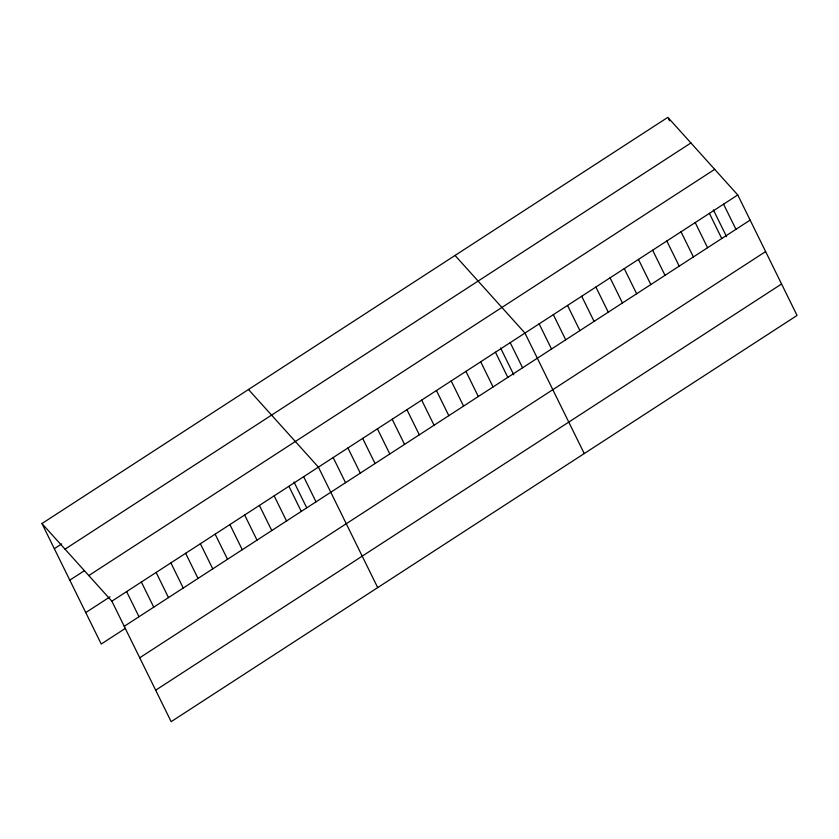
<?xml version="1.0" encoding="UTF-8"?>
<svg xmlns="http://www.w3.org/2000/svg" width="839" height="839" viewBox="0 0 839 839"><rect width="100%" height="100%" fill="white"/><g stroke="black" fill="none" stroke-linecap="round" stroke-linejoin="round"><path stroke-width="1.26" d="M41.95 523.546L667.844 117.345L737.764 194.963L797.05 315.454L171.156 721.655L111.87 601.175L41.95 523.546L101.236 644.037L125.472 628.306M54.325 548.696L61.698 543.903M65.023 549.167L690.917 142.955M69.805 580.158L84.561 570.583M88.798 575.554L714.692 169.352M85.756 612.575L109.993 596.844M111.87 601.175L737.764 194.963M124.235 626.314L750.139 220.112M139.725 657.776L765.619 251.574M155.676 690.193L781.57 283.991M455.042 255.455L524.962 333.073L584.248 453.563M248.491 389.506L318.411 467.124L377.697 587.604M723.575 204.171L735.95 229.32M668.41 118.488L669.532 120.774M713.37 209.865L726.564 236.661M709.395 213.379L721.76 238.528M695.206 222.587L707.571 247.725M681.016 231.795L693.392 256.933M666.827 241.003L679.202 266.141M652.637 250.211L665.012 275.349M638.458 259.419L650.823 284.557M624.268 268.627L636.644 293.765M610.079 277.835L622.454 302.973M595.889 287.043L608.265 312.181M581.71 296.251L594.075 321.389M567.521 305.448L579.896 330.597M553.331 314.656L565.706 339.805M539.141 323.864L551.517 349.014M510.206 342.648L522.582 367.797M500.568 347.975L513.751 374.771M495.45 352.223L507.826 377.372M480.695 361.798L493.07 386.947M465.949 371.373L478.314 396.522M451.193 380.948L463.568 406.097M436.437 390.523L448.813 415.672M421.681 400.098L434.057 425.247M406.936 409.673L419.301 434.822M392.18 419.248L404.555 444.397M377.424 428.823L389.799 453.962M362.668 438.398L375.043 463.537M347.923 447.974L360.288 473.112M333.167 457.549L345.542 482.687M303.655 476.699L316.03 501.837M294.017 482.016L306.634 507.658M288.91 486.274L301.274 511.412M274.154 495.849L286.529 520.988M259.398 505.424L271.773 530.563M244.642 514.999L257.017 540.138M229.896 524.574L242.261 549.713M215.141 534.149L227.516 559.288M200.385 543.724L212.76 568.863M185.629 553.3L198.004 578.438M170.883 562.875L183.248 588.013M156.127 572.45L168.503 597.588M141.372 582.025L153.747 607.163M126.616 591.6L138.991 616.738"/></g></svg>
